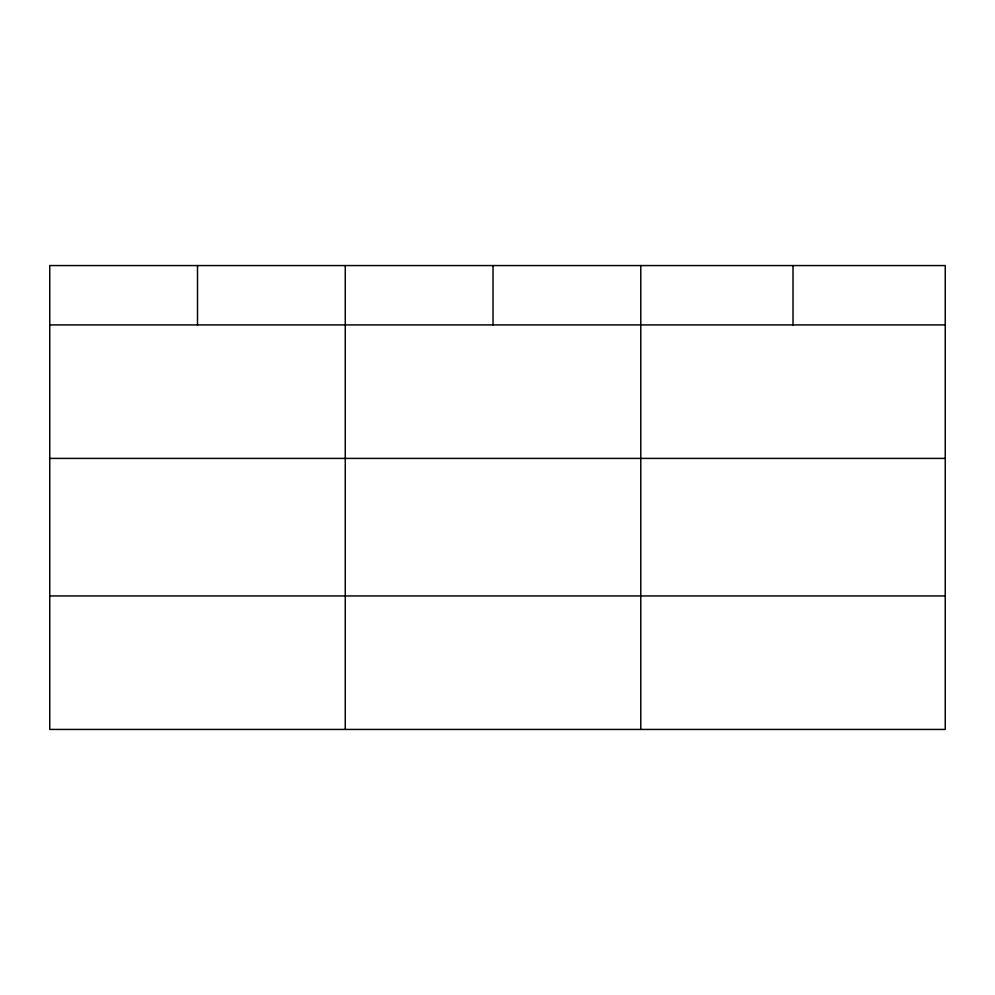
<?xml version="1.0" encoding="UTF-8"?>
<svg xmlns="http://www.w3.org/2000/svg" width="995" height="995" viewBox="0 0 995 995"><rect width="100%" height="100%" fill="white"/><g stroke="black" fill="none" stroke-linecap="round" stroke-linejoin="round"><path stroke-width="1.49" d="M945.25 458.409L945.25 265.565L49.75 265.565L49.75 729.434L945.25 729.434L945.25 458.409L49.75 458.409M49.75 324.917L945.25 324.917M49.75 595.943L945.25 595.943M793.015 265.565L793.015 324.917M640.78 265.565L640.78 729.434M493.022 265.565L493.022 324.917M345.265 265.565L345.265 729.434M197.507 265.565L197.507 324.917"/></g></svg>
